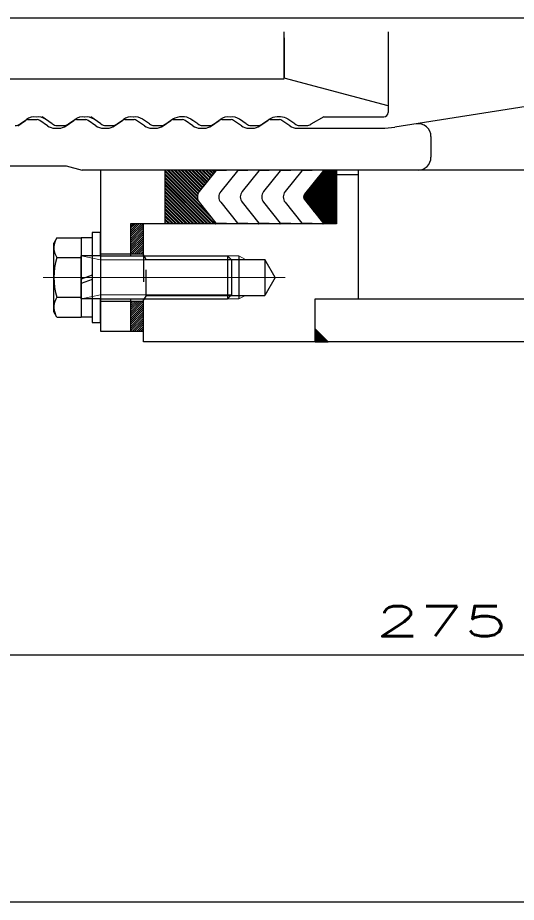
# Model space of a CAD drawing. Units: millimetres at full size, sheet at 1:1; details may follow other scales. Extents: x -2456 to -674, y 2522 to 3782.
# Drawn here: x -1191.8 to -1075.6, y 2955.4 to 3161.4 of the extents above; entities that cross this region are included whole.
import ezdxf
from ezdxf.enums import TextEntityAlignment as Align

# ---------------------------------------------------------------- set-up
doc = ezdxf.new("R2010")
doc.units = ezdxf.units.MM
doc.linetypes.add('DASHED_SPACED', pattern=[12, 6, -6])
for name, color, linetype, lineweight in [('0_2', 7, 'Continuous', 25), ('1外形線', 7, 'Continuous', 25), ('3隠れ線', 2, 'DASHED_SPACED', 25), ('AM_0', 7, 'Continuous', 30), ('AM_0N', 7, 'Continuous', 30), ('AM_4', 3, 'Continuous', 15), ('AM_4N', 3, 'Continuous', 15), ('AM_8', 1, 'Continuous', 15), ('外形線', 7, 'Continuous', 25), ('実線中', 7, 'Continuous', 25), ('寸法線', 7, 'Continuous', 25), ('細い実線', 3, 'Continuous', 25)]:
    doc.layers.add(name, color=color, linetype=linetype, lineweight=lineweight)
doc.styles.add('simplex.shx', font='')
doc.styles.get('simplex.shx').set_extended_font_data('simplex.shx')
pattern_1 = [(45, (-534.495, 1855.7), (-0.24395, 0.24395), [])]

msp = doc.modelspace()

# ---------------------------------------------------------------- hatches: boundary and pattern name
at = {"layer": '細い実線'}
h = msp.add_hatch(dxfattribs=at)
h.set_pattern_fill('USER', color=256, style=0, pattern_type=2)
h.set_pattern_definition(pattern_1)
h.paths.add_polyline_path([(-1165.517, 3113.412), (-1165.517, 3106.412), (-1162.517, 3106.412), (-1162.517, 3113.412)])
h = msp.add_hatch(dxfattribs=at)
h.set_pattern_fill('USER', color=256, style=0, pattern_type=2)
h.set_pattern_definition(pattern_1)
h.paths.add_polyline_path([(-1165.517, 3095.412), (-1165.517, 3088.412), (-1162.517, 3088.412), (-1162.517, 3095.412)])

# ---------------------------------------------------------------- linework, layer by layer
at = {"layer": '0_2'}
for centre, radius, start, end in [((-1189.445, 3136.662), 1, 90, 125), ((-1187.285, 3136.662), 1, 55, 90), ((-1183.168, 3138.662), 3, 235, 270), ((-1182.269, 3138.662), 3, 270, 305), ((-1178.152, 3136.662), 1, 90, 125), ((-1175.993, 3136.662), 1, 55, 90), ((-1171.875, 3138.662), 3, 235, 270), ((-1170.977, 3138.662), 3, 270, 305), ((-1166.859, 3136.662), 1, 90, 125), ((-1164.7, 3136.662), 1, 55, 90), ((-1160.582, 3138.662), 3, 235, 270), ((-1159.684, 3138.662), 3, 270, 305), ((-1155.567, 3136.662), 1, 90, 125), ((-1153.407, 3136.662), 1, 55, 90), ((-1149.29, 3138.662), 3, 235, 270), ((-1148.392, 3138.662), 3, 270, 305), ((-1144.274, 3136.662), 1, 90, 125), ((-1142.115, 3136.662), 1, 55, 90), ((-1137.997, 3138.662), 3, 235, 270), ((-1137.099, 3138.662), 3, 270, 305), ((-1132.982, 3136.662), 1, 90, 125), ((-1130.822, 3136.662), 1, 55, 90), ((-1126.705, 3138.662), 3, 235, 270)]:
    msp.add_arc(centre, radius, start, end, dxfattribs=at)
at = {"layer": '1外形線'}
for p, q in [((-1105.517, 3158.106), (-1105.517, 3139.312)), ((-1281.494, 3147.183), (-1129.775, 3147.183)), ((-1105.517, 3140.912), (-1129.775, 3147.336)), ((-1045.367, 3145.147), (-1103.969, 3135.906)), ((-1183.791, 3136.674), (-1186.131, 3138.312)), ((-1172.473, 3136.674), (-1174.813, 3138.312)), ((-1130.573, 3138.312), (-1131.39, 3138.312)), ((-1120.517, 3138.312), (-1123.517, 3136.58)), ((-1120.517, 3138.312), (-1106.517, 3138.312)), ((-1191.841, 3136.205), (-1190.018, 3137.481)), ((-1191.257, 3136.674), (-1189.584, 3137.845)), ((-1189.445, 3137.662), (-1187.285, 3137.662)), ((-1184.888, 3136.205), (-1186.712, 3137.481)), ((-1182.644, 3136.312), (-1181.02, 3136.312)), ((-1180.549, 3136.205), (-1178.725, 3137.481)), ((-1179.968, 3136.674), (-1178.295, 3137.845)), ((-1178.152, 3137.662), (-1175.993, 3137.662)), ((-1173.596, 3136.205), (-1175.419, 3137.481)), ((-1172.473, 3136.674), (-1174.049, 3137.778)), ((-1171.326, 3136.312), (-1169.702, 3136.312)), ((-1169.256, 3136.205), (-1167.433, 3137.481)), ((-1168.65, 3136.674), (-1166.977, 3137.845)), ((-1166.859, 3137.662), (-1164.7, 3137.662)), ((-1162.303, 3136.205), (-1164.126, 3137.481)), ((-1161.155, 3136.674), (-1162.731, 3137.778)), ((-1160.007, 3136.312), (-1158.384, 3136.312)), ((-1157.963, 3136.205), (-1156.14, 3137.481)), ((-1157.331, 3136.674), (-1155.658, 3137.845)), ((-1155.567, 3137.662), (-1153.407, 3137.662)), ((-1151.011, 3136.205), (-1152.834, 3137.481)), ((-1151.065, 3137.493), (-1151.471, 3137.778)), ((-1149.895, 3136.674), (-1151.471, 3137.778)), ((-1148.748, 3136.312), (-1147.124, 3136.312)), ((-1146.671, 3136.205), (-1144.848, 3137.481)), ((-1146.072, 3136.674), (-1144.399, 3137.845)), ((-1144.274, 3137.662), (-1142.115, 3137.662)), ((-1139.718, 3136.205), (-1141.541, 3137.481)), ((-1138.577, 3136.674), (-1140.153, 3137.778)), ((-1137.429, 3136.312), (-1135.806, 3136.312)), ((-1135.378, 3136.205), (-1133.555, 3137.481)), ((-1135.378, 3136.205), (-1133.744, 3137.349)), ((-1134.753, 3136.674), (-1133.08, 3137.845)), ((-1132.982, 3137.662), (-1130.822, 3137.662)), ((-1128.425, 3136.205), (-1130.249, 3137.481)), ((-1127.288, 3136.674), (-1128.864, 3137.778)), ((-1126.14, 3136.312), (-1124.517, 3136.312)), ((-1183.168, 3135.662), (-1182.269, 3135.662)), ((-1171.875, 3135.662), (-1170.977, 3135.662)), ((-1160.582, 3135.662), (-1159.684, 3135.662)), ((-1149.29, 3135.662), (-1148.392, 3135.662)), ((-1137.997, 3135.662), (-1137.099, 3135.662)), ((-1126.705, 3135.662), (-1107.084, 3135.662)), ((-1095.517, 3133.729), (-1095.517, 3128.912)), ((-1228.517, 3126.912), (-1180.517, 3126.912)), ((-1180.517, 3126.912), (-1176.785, 3125.912)), ((-884.517, 3125.912), (-1176.785, 3125.912)), ((-1172.517, 3125.912), (-1172.517, 3105.912)), ((-1117.517, 3125.912), (-1157.517, 3125.912)), ((-1157.517, 3125.912), (-1157.517, 3113.412)), ((-1145.647, 3125.75), (-1149.517, 3120.912)), ((-1140.725, 3125.912), (-1145.647, 3125.75)), ((-1140.647, 3125.75), (-1144.517, 3120.912)), ((-1135.725, 3125.912), (-1140.647, 3125.75)), ((-1135.647, 3125.75), (-1139.517, 3120.912)), ((-1135.647, 3125.75), (-1139.517, 3120.912)), ((-1130.725, 3125.912), (-1135.647, 3125.75)), ((-1130.647, 3125.75), (-1134.517, 3120.912)), ((-1125.725, 3125.912), (-1130.647, 3125.75)), ((-1125.647, 3125.75), (-1129.517, 3120.912)), ((-1120.725, 3125.912), (-1125.647, 3125.75)), ((-1120.517, 3125.912), (-1125.017, 3120.287)), ((-1117.517, 3125.912), (-1117.517, 3113.412)), ((-1117.517, 3125.912), (-1117.517, 3113.412)), ((-1112.517, 3125.912), (-1112.517, 3095.912)), ((-1117.517, 3124.912), (-1112.517, 3124.912)), ((-1149.517, 3118.413), (-1145.647, 3113.575)), ((-1144.517, 3118.413), (-1140.645, 3113.572)), ((-1139.517, 3118.413), (-1135.647, 3113.575)), ((-1139.517, 3118.413), (-1135.647, 3113.575)), ((-1134.517, 3118.413), (-1130.645, 3113.572)), ((-1129.517, 3118.413), (-1125.647, 3113.575)), ((-1125.017, 3119.037), (-1120.517, 3113.412)), ((-1117.517, 3113.412), (-1165.517, 3113.412)), ((-1165.517, 3113.412), (-1165.517, 3105.912)), ((-1162.517, 3105.912), (-1162.517, 3113.412)), ((-1117.517, 3113.412), (-1157.517, 3113.412)), ((-1140.725, 3113.412), (-1145.647, 3113.575)), ((-1135.725, 3113.412), (-1140.647, 3113.575)), ((-1130.725, 3113.412), (-1135.647, 3113.575)), ((-1125.725, 3113.412), (-1130.647, 3113.575)), ((-1120.725, 3113.412), (-1125.647, 3113.575)), ((-1172.517, 3106.412), (-1162.517, 3106.412)), ((-1172.517, 3105.912), (-1172.517, 3088.412)), ((-1172.517, 3095.412), (-1162.517, 3095.412)), ((-1165.517, 3095.912), (-1165.517, 3088.412)), ((-1162.517, 3085.912), (-1162.517, 3095.912)), ((-1122.517, 3095.912), (-1027.517, 3095.912)), ((-1122.517, 3085.912), (-1122.517, 3095.912)), ((-1172.517, 3088.412), (-1165.517, 3088.412)), ((-1165.517, 3088.412), (-1162.517, 3088.412)), ((-882.517, 3085.912), (-1162.517, 3085.912))]:
    msp.add_line(p, q, dxfattribs=at)
for centre, radius, start, end in [((-1187.975, 3135.313), 3, 81.31876, 127.56752), ((-1187.077, 3135.312), 3, 54.72825, 98.57606), ((-1176.686, 3135.313), 3, 81.31876, 127.56752), ((-1175.758, 3135.312), 3, 54.72825, 98.57606), ((-1165.368, 3135.313), 3, 81.31876, 127.56752), ((-1164.44, 3135.312), 3, 54.72825, 98.57606), ((-1153.609, 3133.712), 4.6, 89.38229, 117.54561), ((-1153.261, 3135.134), 3.192, 55.39496, 95.36263), ((-1142.79, 3135.313), 3, 81.31876, 127.56752), ((-1141.862, 3135.312), 3, 54.72825, 98.57606), ((-1131.472, 3135.313), 3, 88.44772, 127.56752), ((-1131.472, 3135.313), 3, 81.31876, 81.35403), ((-1130.573, 3135.312), 3, 98.5408, 98.57606), ((-1130.573, 3135.312), 3, 54.72825, 90), ((-1106.517, 3139.312), 1, 270, 0), ((-1192.404, 3138.312), 2, 270, 305), ((-1182.644, 3138.312), 2, 235, 270), ((-1181.115, 3138.312), 2, 270, 305), ((-1171.326, 3138.312), 2, 235, 270), ((-1169.797, 3138.312), 2, 270, 305), ((-1160.007, 3138.312), 2, 235, 270), ((-1158.479, 3138.312), 2, 270, 305), ((-1148.748, 3138.312), 2, 235, 270), ((-1147.219, 3138.312), 2, 270, 305), ((-1137.429, 3138.312), 2, 235, 270), ((-1135.901, 3138.312), 2, 270, 305), ((-1126.14, 3138.312), 2, 235, 270), ((-1124.517, 3138.312), 2, 270, 300), ((-1107.084, 3155.662), 20, 270, 278.96131), ((-1098.517, 3133.729), 3, 0, 98.96131), ((-1098.517, 3128.912), 3, 270, 0), ((-1145.725, 3125.812), 0.1, 321.34019, 90), ((-1140.725, 3125.812), 0.1, 321.34019, 90), ((-1135.725, 3125.812), 0.1, 321.34019, 90), ((-1135.725, 3125.812), 0.1, 321.34019, 90), ((-1130.725, 3125.812), 0.1, 321.34019, 90), ((-1125.725, 3125.812), 0.1, 321.34019, 90), ((-1120.725, 3125.812), 0.1, 321.34019, 90), ((-1147.956, 3119.662), 2, 141.34019, 218.65981), ((-1142.956, 3119.662), 2, 141.34019, 218.65981), ((-1137.956, 3119.662), 2, 141.34019, 218.65981), ((-1137.956, 3119.662), 2, 141.34019, 218.65981), ((-1132.956, 3119.662), 2, 141.34019, 218.65981), ((-1127.956, 3119.662), 2, 141.34019, 218.65981), ((-1124.236, 3119.662), 1, 141.34019, 218.65981), ((-1145.725, 3113.512), 0.1, 270, 38.65981), ((-1140.725, 3113.512), 0.1, 270, 38.65981), ((-1140.725, 3113.512), 0.1, 270, 38.65981), ((-1135.725, 3113.512), 0.1, 270, 38.65981), ((-1135.725, 3113.512), 0.1, 270, 38.65981), ((-1135.725, 3113.512), 0.1, 270, 38.65981), ((-1130.725, 3113.512), 0.1, 270, 38.65981), ((-1130.725, 3113.512), 0.1, 270, 38.65981), ((-1125.725, 3113.512), 0.1, 270, 38.65981), ((-1125.725, 3113.512), 0.1, 270, 38.65981), ((-1120.725, 3113.512), 0.1, 270, 38.65981), ((-1120.725, 3113.512), 0.1, 270, 38.65981)]:
    msp.add_arc(centre, radius, start, end, dxfattribs=at)
at = {"layer": '3隠れ線'}
for p, q in [((-1161.904, 3105.1), (-1162.517, 3106.162)), ((-1162.517, 3105.912), (-1162.517, 3095.912)), ((-1161.904, 3096.724), (-1161.904, 3105.1)), ((-1161.904, 3096.724), (-1162.517, 3095.662))]:
    msp.add_line(p, q, dxfattribs=at)
at = {"layer": 'AM_0'}
for p, q in [((-1161.904, 3105.1), (-1134.281, 3105.1)), ((-1140.281, 3105.912), (-1140.281, 3095.912)), ((-1131.863, 3100.912), (-1134.281, 3105.1)), ((-1134.281, 3105.1), (-1134.281, 3096.724)), ((-1131.863, 3100.912), (-1134.281, 3096.724)), ((-1161.904, 3096.724), (-1134.281, 3096.724))]:
    msp.add_line(p, q, dxfattribs=at)
at = {"layer": 'AM_0N'}
for p, q in [((-1172.517, 3111.412), (-1174.517, 3111.412)), ((-1174.517, 3111.412), (-1174.517, 3090.412)), ((-1172.517, 3105.912), (-1172.517, 3111.412)), ((-1182.701, 3110.152), (-1183.417, 3108.912)), ((-1182.701, 3110.152), (-1177.017, 3110.152)), ((-1177.017, 3110.152), (-1177.017, 3105.912)), ((-1174.517, 3110.112), (-1177.017, 3110.112)), ((-1177.017, 3110.112), (-1177.017, 3100.502)), ((-1174.517, 3110.112), (-1174.517, 3101.412)), ((-1183.417, 3092.912), (-1183.417, 3108.912)), ((-1182.701, 3105.533), (-1177.017, 3105.533)), ((-1172.517, 3105.912), (-1177.017, 3105.912)), ((-1177.017, 3105.912), (-1177.017, 3095.912)), ((-1177.017, 3095.912), (-1177.017, 3105.912)), ((-1172.517, 3105.912), (-1142.937, 3105.912)), ((-1142.937, 3105.912), (-1142.937, 3095.912)), ((-1142.017, 3104.992), (-1142.937, 3105.912)), ((-1142.017, 3104.992), (-1142.017, 3096.832)), ((-1174.517, 3101.412), (-1177.017, 3100.502)), ((-1174.517, 3100.412), (-1177.017, 3099.502)), ((-1177.017, 3099.502), (-1177.017, 3091.712)), ((-1174.517, 3100.412), (-1174.517, 3091.712)), ((-1142.937, 3095.912), (-1142.017, 3096.832)), ((-1182.701, 3096.291), (-1177.017, 3096.291)), ((-1172.517, 3095.912), (-1177.017, 3095.912)), ((-1177.017, 3095.912), (-1177.017, 3091.672)), ((-1172.517, 3095.912), (-1142.937, 3095.912)), ((-1172.517, 3090.412), (-1172.517, 3095.912)), ((-1182.701, 3091.672), (-1183.417, 3092.912)), ((-1182.701, 3091.672), (-1177.017, 3091.672)), ((-1177.017, 3091.712), (-1174.517, 3091.712)), ((-1174.517, 3090.412), (-1172.517, 3090.412))]:
    msp.add_line(p, q, dxfattribs=at)
for centre, radius, start, end in [((-1179.334, 3107.843), 4.083, 154.44687, 214.44687), ((-1168.144, 3100.912), 15.273, 162.38753, 197.61247), ((-1179.334, 3093.982), 4.083, 145.55313, 205.55313)]:
    msp.add_arc(centre, radius, start, end, dxfattribs=at)
at = {"layer": 'AM_4'}
for p, q in [((-1162.373, 3105.912), (-1140.281, 3105.912)), ((-1140.281, 3105.912), (-1138.781, 3105.1)), ((-1162.373, 3095.912), (-1140.281, 3095.912)), ((-1140.281, 3095.912), (-1138.781, 3096.724))]:
    msp.add_line(p, q, dxfattribs=at)
at = {"layer": 'AM_4N'}
for p, q in [((-1172.517, 3104.992), (-1177.017, 3105.912)), ((-1172.517, 3104.992), (-1142.017, 3104.992)), ((-1172.517, 3096.832), (-1177.017, 3095.912)), ((-1172.517, 3096.832), (-1142.017, 3096.832))]:
    msp.add_line(p, q, dxfattribs=at)
at = {"layer": 'AM_8'}
msp.add_line((-1185.925, 3100.912), (-1129.505, 3100.912), dxfattribs=at)
at = {"layer": '外形線'}
msp.add_line((-1456.028, 3161.412), (-1043.109, 3161.412), dxfattribs=at)
at = {"layer": '実線中'}
for p, q in [((-1129.775, 3147.336), (-1129.775, 3158.106)), ((-1129.775, 3156.75), (-1129.775, 3147.488))]:
    msp.add_line(p, q, dxfattribs=at)
at = {"layer": '寸法線'}
for p, q in [((-1230.517, 3013.05), (-955.517, 3013.05)), ((-955.517, 2955.374), (-1561.028, 2955.374))]:
    msp.add_line(p, q, dxfattribs=at)
at = {"layer": '細い実線'}
for p, q in [((-1147.514, 3115.909), (-1157.517, 3125.911)), ((-1146.437, 3114.562), (-1157.517, 3125.642)), ((-1149.621, 3118.554), (-1156.979, 3125.912)), ((-1149.865, 3119.068), (-1156.709, 3125.912)), ((-1149.955, 3119.697), (-1156.171, 3125.912)), ((-1149.935, 3119.946), (-1155.901, 3125.912)), ((-1149.825, 3120.374), (-1155.362, 3125.912)), ((-1149.742, 3120.561), (-1155.093, 3125.912)), ((-1149.533, 3120.891), (-1154.554, 3125.912)), ((-1149.414, 3121.041), (-1154.285, 3125.912)), ((-1149.174, 3121.341), (-1153.746, 3125.912)), ((-1149.055, 3121.49), (-1153.477, 3125.912)), ((-1148.815, 3121.79), (-1152.938, 3125.912)), ((-1148.695, 3121.939), (-1152.668, 3125.912)), ((-1148.456, 3122.239), (-1152.129, 3125.912)), ((-1148.336, 3122.388), (-1151.86, 3125.912)), ((-1148.097, 3122.688), (-1151.321, 3125.912)), ((-1147.977, 3122.837), (-1151.052, 3125.912)), ((-1147.737, 3123.137), (-1150.513, 3125.912)), ((-1147.618, 3123.286), (-1150.244, 3125.912)), ((-1147.378, 3123.586), (-1149.705, 3125.912)), ((-1147.258, 3123.735), (-1149.435, 3125.912)), ((-1147.019, 3124.035), (-1148.897, 3125.912)), ((-1146.899, 3124.184), (-1148.627, 3125.912)), ((-1146.66, 3124.484), (-1148.088, 3125.912)), ((-1146.54, 3124.633), (-1147.819, 3125.912)), ((-1146.301, 3124.933), (-1147.28, 3125.912)), ((-1146.181, 3125.082), (-1147.011, 3125.912)), ((-1145.941, 3125.382), (-1146.472, 3125.912)), ((-1145.822, 3125.531), (-1146.203, 3125.912)), ((-1117.517, 3122.673), (-1120.623, 3125.779)), ((-1117.517, 3122.852), (-1120.544, 3125.879)), ((-1117.517, 3123.211), (-1120.218, 3125.912)), ((-1117.517, 3123.391), (-1120.038, 3125.912)), ((-1117.517, 3123.75), (-1119.679, 3125.912)), ((-1117.517, 3123.93), (-1119.499, 3125.912)), ((-1117.517, 3124.289), (-1119.14, 3125.912)), ((-1117.517, 3124.469), (-1118.96, 3125.912)), ((-1117.517, 3124.828), (-1118.601, 3125.912)), ((-1117.517, 3125.008), (-1118.422, 3125.912)), ((-1117.517, 3125.367), (-1118.062, 3125.912)), ((-1117.517, 3125.546), (-1117.883, 3125.912)), ((-1117.517, 3125.906), (-1117.524, 3125.912)), ((-1145.826, 3113.412), (-1157.517, 3125.103)), ((-1146.095, 3113.412), (-1157.517, 3124.834)), ((-1146.634, 3113.412), (-1157.517, 3124.295)), ((-1146.903, 3113.412), (-1157.517, 3124.026)), ((-1117.517, 3118.901), (-1122.3, 3123.684)), ((-1117.517, 3119.081), (-1122.22, 3123.783)), ((-1117.517, 3119.44), (-1122.06, 3123.983)), ((-1117.517, 3119.619), (-1121.98, 3124.083)), ((-1117.517, 3119.979), (-1121.821, 3124.282)), ((-1117.517, 3120.158), (-1121.741, 3124.382)), ((-1117.517, 3120.517), (-1121.581, 3124.582)), ((-1117.517, 3120.697), (-1121.501, 3124.682)), ((-1117.517, 3121.056), (-1121.342, 3124.881)), ((-1117.517, 3121.236), (-1121.262, 3124.981)), ((-1117.517, 3121.595), (-1121.102, 3125.18)), ((-1117.517, 3121.775), (-1121.023, 3125.28)), ((-1117.517, 3122.134), (-1120.863, 3125.48)), ((-1117.517, 3122.313), (-1120.783, 3125.58)), ((-1147.442, 3113.412), (-1157.517, 3123.487)), ((-1147.712, 3113.412), (-1157.517, 3123.217)), ((-1148.251, 3113.412), (-1157.517, 3122.679)), ((-1148.52, 3113.412), (-1157.517, 3122.409)), ((-1149.059, 3113.412), (-1157.517, 3121.87)), ((-1149.328, 3113.412), (-1157.517, 3121.601)), ((-1117.517, 3115.129), (-1123.976, 3121.588)), ((-1117.517, 3115.309), (-1123.896, 3121.688)), ((-1117.517, 3115.668), (-1123.737, 3121.888)), ((-1117.517, 3115.848), (-1123.657, 3121.987)), ((-1117.517, 3116.207), (-1123.497, 3122.187)), ((-1117.517, 3116.386), (-1123.417, 3122.287)), ((-1117.517, 3116.746), (-1123.258, 3122.486)), ((-1117.517, 3116.925), (-1123.178, 3122.586)), ((-1117.517, 3117.284), (-1123.018, 3122.786)), ((-1117.517, 3117.464), (-1122.938, 3122.885)), ((-1117.517, 3117.823), (-1122.779, 3123.085)), ((-1117.517, 3118.003), (-1122.699, 3123.185)), ((-1117.517, 3118.362), (-1122.539, 3123.384)), ((-1117.517, 3118.542), (-1122.459, 3123.484)), ((-1149.867, 3113.412), (-1157.517, 3121.062)), ((-1150.136, 3113.412), (-1157.517, 3120.793)), ((-1150.675, 3113.412), (-1157.517, 3120.254)), ((-1150.945, 3113.412), (-1157.517, 3119.985)), ((-1151.483, 3113.412), (-1157.517, 3119.446)), ((-1119.033, 3113.412), (-1125.235, 3119.615)), ((-1118.853, 3113.412), (-1125.228, 3119.787)), ((-1118.494, 3113.412), (-1125.15, 3120.068)), ((-1118.314, 3113.412), (-1125.088, 3120.186)), ((-1117.955, 3113.412), (-1124.934, 3120.391)), ((-1117.776, 3113.412), (-1124.854, 3120.491)), ((-1117.517, 3113.513), (-1124.694, 3120.69)), ((-1117.517, 3113.692), (-1124.615, 3120.79)), ((-1117.517, 3114.052), (-1124.455, 3120.99)), ((-1117.517, 3114.231), (-1124.375, 3121.089)), ((-1117.517, 3114.59), (-1124.216, 3121.289)), ((-1117.517, 3114.77), (-1124.136, 3121.389)), ((-1151.753, 3113.412), (-1157.517, 3119.176)), ((-1152.292, 3113.412), (-1157.517, 3118.637)), ((-1152.561, 3113.412), (-1157.517, 3118.368)), ((-1153.1, 3113.412), (-1157.517, 3117.829)), ((-1153.369, 3113.412), (-1157.517, 3117.56)), ((-1119.392, 3113.412), (-1125.017, 3119.037)), ((-1119.572, 3113.412), (-1124.298, 3118.139)), ((-1153.908, 3113.412), (-1157.517, 3117.021)), ((-1154.177, 3113.412), (-1157.517, 3116.752)), ((-1154.716, 3113.412), (-1157.517, 3116.213)), ((-1154.986, 3113.412), (-1157.517, 3115.943)), ((-1155.525, 3113.412), (-1157.517, 3115.405)), ((-1119.931, 3113.412), (-1122.862, 3116.343)), ((-1120.11, 3113.412), (-1122.143, 3115.445)), ((-1155.794, 3113.412), (-1157.517, 3115.135)), ((-1156.333, 3113.412), (-1157.517, 3114.596)), ((-1156.602, 3113.412), (-1157.517, 3114.327)), ((-1157.141, 3113.412), (-1157.517, 3113.788)), ((-1157.41, 3113.412), (-1157.517, 3113.519)), ((-1120.47, 3113.412), (-1120.706, 3113.649))]:
    msp.add_line(p, q, dxfattribs=at)
msp.add_lwpolyline([(-1122.517, 3085.912), (-1119.517, 3085.912), (-1122.517, 3088.912), (-1122.517, 3085.912), (-1122.517, 3086.062), (-1122.367, 3085.912), (-1122.517, 3086.212), (-1122.217, 3085.912), (-1122.517, 3086.362), (-1122.067, 3085.912), (-1122.517, 3086.512), (-1121.917, 3085.912), (-1122.517, 3086.662), (-1121.767, 3085.912), (-1122.517, 3086.812), (-1121.617, 3085.912), (-1122.517, 3086.962), (-1121.467, 3085.912), (-1122.517, 3087.112), (-1121.317, 3085.912), (-1122.517, 3087.262), (-1121.167, 3085.912), (-1122.517, 3087.412), (-1121.017, 3085.912), (-1122.517, 3087.562), (-1120.867, 3085.912), (-1122.517, 3087.712), (-1120.717, 3085.912), (-1122.517, 3087.862), (-1120.567, 3085.912), (-1122.517, 3088.012), (-1120.417, 3085.912), (-1122.517, 3088.162), (-1120.267, 3085.912), (-1122.517, 3088.312), (-1120.117, 3085.912), (-1122.517, 3088.462), (-1119.967, 3085.912), (-1122.517, 3088.612), (-1119.817, 3085.912), (-1122.517, 3088.762), (-1119.667, 3085.912), (-1122.517, 3088.912)], dxfattribs=at)

# ---------------------------------------------------------------- texts
at = {"layer": '寸法線', "style": 'simplex.shx', "width": 1.7}
msp.add_text('275', height=7.038, dxfattribs=at).set_placement((-1093.017, 3020.85), align=Align.MIDDLE_CENTER)

doc.saveas('drawing.dxf')
